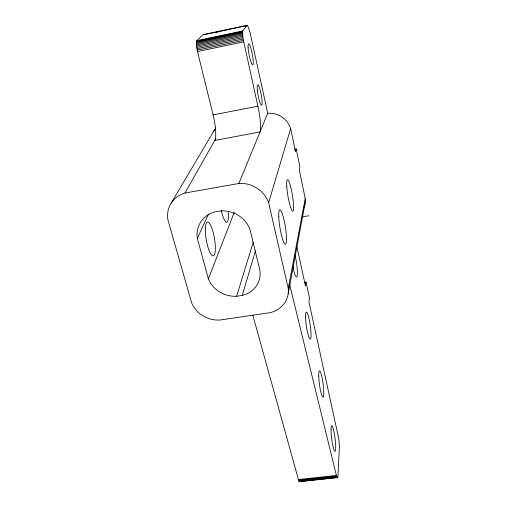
<?xml version="1.0" encoding="UTF-8"?>
<svg xmlns="http://www.w3.org/2000/svg" width="507" height="507" viewBox="0 0 507 507"><rect width="100%" height="100%" fill="white"/><g stroke="black" fill="none" stroke-linecap="round" stroke-linejoin="round"><path stroke-width="0.76" d="M247.074 25.35L242.688 30.959L242.847 37.638L257.892 106.216A22.01 3.555 79.4 0 1 260.059 131.928L214.759 140.439A21.782 4.645 78.7 0 0 213.117 114.893L197.483 51.524L196.501 44.8L196.843 40.668L202.781 34.774L247.296 25.407L248.462 27.359L250.128 32.847L267.721 113.289L238.86 183.49L184.947 193.028A27.784 25.217 28.5 0 0 167.925 219.949L191.716 303.059A26.427 23.227 19.3 0 0 219.607 320.056L270.168 312.661A26.656 23.759 14.2 0 0 288.249 288.464L305.246 198.541L299.263 169.832L299.929 166.892L296.202 148.931L294.656 149.21M304.511 282.38L306.044 282.152L305.474 285.986L296.861 246.592M288.166 293.883L305.132 203.022M252.803 315.183L298.762 480.782L299.453 481.65L337.548 477.588L337.973 476.193L339.405 446.382L338.72 438.517L308.934 301.823L309.473 297.882L306.044 282.152M296.202 148.931L295.486 151.713L290.669 128.569A21.744 21.066 32.6 0 0 267.721 113.289M208.567 214.005L197.305 238.328L208.358 278.818A26.871 24.051 18.8 0 0 236.611 296.272L242.289 295.416L255.446 250.731M288.249 288.464L268.628 202.686L290.669 128.569M236.611 296.272L253.227 242.175M208.358 278.818L234.228 212.446M184.947 193.028L215.849 138.525M171.087 203.288L214.543 129.786M299.852 481.504L299.453 481.65M203.833 34.653L247.296 25.407M216.565 32.233L219.664 31.573M223.536 30.75L225.083 30.42M245.23 26.136L247.555 25.642M196.843 40.668L242.688 30.959M196.665 41.181L242.568 31.466M196.539 41.866L242.498 32.144M196.469 42.702L242.473 32.987M196.456 43.691L242.498 33.975M196.501 44.8L242.568 35.091M196.596 46.023L242.688 36.32M196.741 47.328L242.847 37.638M196.944 48.697L243.049 39.02M197.191 50.104L243.29 40.446M197.483 51.524L243.569 41.885M213.117 114.893L257.892 106.216M302.064 216.907L308.833 215.773M298.274 479.533L336.407 475.427L337.548 477.588M298.522 480.218L336.616 476.124M298.762 480.782L336.825 476.694M299.003 481.213L337.022 477.131M301.595 481.054L303.167 480.883M306.317 480.547L307.888 480.376M311.038 480.04L312.616 479.869M315.766 479.533L317.338 479.362M320.487 479.026L322.059 478.855M325.209 478.519L326.787 478.348M329.93 478.012L331.508 477.841M334.658 477.505L337.808 477.169M299.231 481.504L337.687 477.448M289.719 284.94L336.407 475.427M305.246 198.541A20.92 19.716 14.9 0 1 303.972 207.325M213.422 131.839A21.681 20.591 37.6 0 1 215.9 127.878M238.86 183.49A27.936 25.914 22.8 0 1 268.628 202.686M242.289 295.416A26.871 24.057 18.8 0 0 260.009 270.751L250.027 229.576A27.46 24.989 22.8 0 0 220.659 210.912L214.734 211.926A27.46 24.989 22.8 0 0 197.305 238.328M228.188 211.52A15.73 3.448 80 0 1 226.521 222.275A15.73 3.448 80 0 1 221.255 210.354M295.004 255.211A14.139 2.129 81.2 0 1 297.172 275.745A14.139 2.129 81.2 0 1 292.761 266.099M278.768 216.787A17.46 2.744 80.8 0 0 285.035 244.12A17.46 2.744 80.8 0 0 284.066 220.038A17.46 2.744 80.8 0 0 278.768 216.787M286.797 186.785A15.971 2.269 80.5 0 0 292.564 211.14A15.971 2.269 80.5 0 0 291.018 188.293A15.971 2.269 80.5 0 0 286.797 186.785M205.341 228.41A17.175 4.157 80.3 0 0 212.401 255.699A17.175 4.157 80.3 0 0 213.244 232.7A17.175 4.157 80.3 0 0 205.341 228.41M248.088 47.126A10.774 1.641 79 0 0 252.277 64.611A10.774 1.641 79 0 0 251.675 51.15A10.774 1.641 79 0 0 248.088 47.126M257.341 90.043A10.419 1.597 79.4 0 0 261.568 105.247A10.419 1.597 79.4 0 0 260.085 89.72A10.419 1.597 79.4 0 0 257.341 90.043M331.039 429.676A12.909 1.705 82.8 0 0 334.493 450.996A12.909 1.705 82.8 0 0 334.582 435.006A12.909 1.705 82.8 0 0 331.039 429.676M318.738 376.029A13.233 1.838 82.4 0 0 322.725 397.006A13.233 1.838 82.4 0 0 322.313 378.951A13.233 1.838 82.4 0 0 318.738 376.029M305.544 317.141A13.632 1.984 81.8 0 0 309.859 338.929A13.632 1.984 81.8 0 0 309.466 320.697A13.632 1.984 81.8 0 0 305.544 317.141"/></g></svg>
